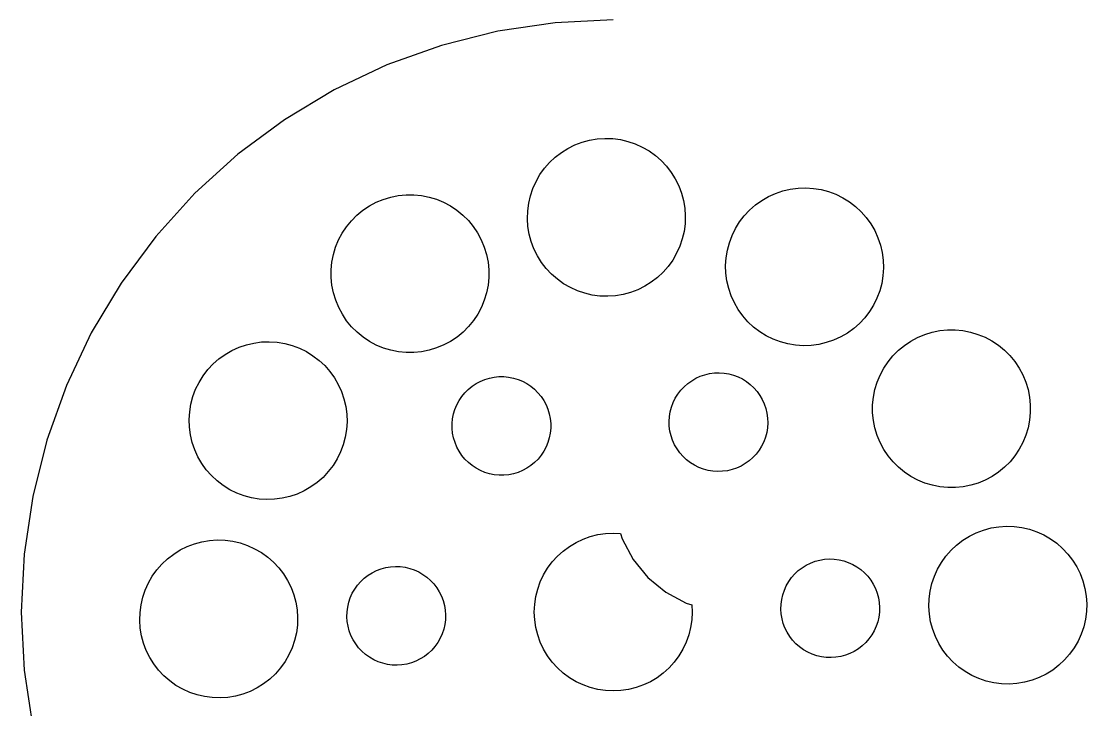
# Model space of a CAD drawing. Header units: metres. Extents: x -4 to 254, y -4 to 180.
# Drawn here: x 5 to 32, y 107.53 to 124.96 of the extents above; entities that cross this region are included whole.
import ezdxf

# ---------------------------------------------------------------- set-up
doc = ezdxf.new("R2010")
doc.units = ezdxf.units.M

msp = doc.modelspace()

# ---------------------------------------------------------------- linework, layer by layer
for p, q in [((18.5298, 124.928), (17.0737, 124.712)), ((20, 125), (18.5298, 124.928)), ((17.0737, 124.712), (15.6457, 124.354)), ((15.6457, 124.354), (14.2598, 123.858)), ((14.2598, 123.858), (12.9291, 123.229)), ((12.9291, 123.229), (11.6665, 122.472)), ((11.6665, 122.472), (10.4841, 121.595)), ((18.8521, 121.746), (19.028, 121.833)), ((19.028, 121.833), (19.2116, 121.902)), ((19.2116, 121.902), (19.4011, 121.953)), ((19.4011, 121.953), (19.5947, 121.985)), ((19.5947, 121.985), (19.7906, 121.998)), ((19.7906, 121.998), (19.9868, 121.992)), ((19.9868, 121.992), (20.1814, 121.967)), ((20.1814, 121.967), (20.3725, 121.922)), ((20.3725, 121.922), (20.5585, 121.859)), ((20.5585, 121.859), (20.7373, 121.779)), ((20.7373, 121.779), (20.9074, 121.681)), ((10.4841, 121.595), (9.3934, 120.607)), ((18.3868, 121.388), (18.5299, 121.522)), ((18.5299, 121.522), (18.6855, 121.642)), ((18.6855, 121.642), (18.8521, 121.746)), ((20.9074, 121.681), (21.0671, 121.566)), ((21.0671, 121.566), (21.2148, 121.437)), ((18.1434, 121.08), (18.2576, 121.24)), ((18.2576, 121.24), (18.3868, 121.388)), ((21.2148, 121.437), (21.3491, 121.294)), ((21.3491, 121.294), (21.4688, 121.138)), ((18.0455, 120.91), (18.1434, 121.08)), ((21.4688, 121.138), (21.5726, 120.972)), ((21.5726, 120.972), (21.6596, 120.796)), ((17.9018, 120.546), (17.9646, 120.731)), ((17.9646, 120.731), (18.0455, 120.91)), ((21.6596, 120.796), (21.7289, 120.612)), ((24.2968, 120.669), (24.4879, 120.713)), ((24.4879, 120.713), (24.6825, 120.739)), ((24.6825, 120.739), (24.8786, 120.746)), ((24.8786, 120.746), (25.0745, 120.733)), ((25.0745, 120.733), (25.2682, 120.702)), ((25.2682, 120.702), (25.4578, 120.651)), ((9.3934, 120.607), (8.40485, 119.516)), ((13.9925, 120.379), (14.1738, 120.454)), ((14.1738, 120.454), (14.3616, 120.511)), ((14.3616, 120.511), (14.554, 120.55)), ((14.554, 120.55), (14.7493, 120.569)), ((14.7493, 120.569), (14.9456, 120.569)), ((14.9456, 120.569), (15.1409, 120.55)), ((15.1409, 120.55), (15.3335, 120.512)), ((15.3335, 120.512), (15.5213, 120.455)), ((15.5213, 120.455), (15.7028, 120.381)), ((17.8574, 120.354), (17.9018, 120.546)), ((21.7289, 120.612), (21.7799, 120.423)), ((21.7799, 120.423), (21.8121, 120.229)), ((23.6031, 120.311), (23.7625, 120.426)), ((23.7625, 120.426), (23.9323, 120.524)), ((23.9323, 120.524), (24.111, 120.605)), ((24.111, 120.605), (24.2968, 120.669)), ((25.4578, 120.651), (25.6416, 120.582)), ((25.6416, 120.582), (25.8177, 120.495)), ((25.8177, 120.495), (25.9845, 120.392)), ((13.5049, 120.052), (13.6565, 120.177)), ((13.6565, 120.177), (13.8195, 120.286)), ((13.8195, 120.286), (13.9925, 120.379)), ((15.7028, 120.381), (15.876, 120.288)), ((15.876, 120.288), (16.0393, 120.179)), ((16.0393, 120.179), (16.1911, 120.055)), ((17.8258, 119.964), (17.832, 120.16)), ((17.832, 120.16), (17.8574, 120.354)), ((21.8121, 120.229), (21.8252, 120.033)), ((23.3216, 120.038), (23.4556, 120.182)), ((23.4556, 120.182), (23.6031, 120.311)), ((25.9845, 120.392), (26.1403, 120.273)), ((26.1403, 120.273), (26.2837, 120.139)), ((13.2419, 119.761), (13.3663, 119.913)), ((13.3663, 119.913), (13.5049, 120.052)), ((16.1911, 120.055), (16.3301, 119.916)), ((16.3301, 119.916), (16.4547, 119.765)), ((17.8388, 119.768), (17.8258, 119.964)), ((21.8252, 120.033), (21.819, 119.837)), ((23.0988, 119.716), (23.2023, 119.883)), ((23.2023, 119.883), (23.3216, 120.038)), ((26.2837, 120.139), (26.4133, 119.991)), ((26.4133, 119.991), (26.5278, 119.832)), ((13.1331, 119.598), (13.2419, 119.761)), ((16.4547, 119.765), (16.564, 119.602)), ((17.871, 119.574), (17.8388, 119.768)), ((21.7935, 119.643), (21.7492, 119.451)), ((21.819, 119.837), (21.7935, 119.643)), ((23.0122, 119.54), (23.0988, 119.716)), ((26.5278, 119.832), (26.6261, 119.662)), ((26.6261, 119.662), (26.7073, 119.483)), ((8.40485, 119.516), (7.52797, 118.334)), ((12.9658, 119.243), (13.0407, 119.425)), ((13.0407, 119.425), (13.1331, 119.598)), ((16.564, 119.602), (16.6567, 119.429)), ((16.6567, 119.429), (16.732, 119.247)), ((17.922, 119.385), (17.871, 119.574)), ((17.9914, 119.201), (17.922, 119.385)), ((21.7492, 119.451), (21.6863, 119.265)), ((22.8927, 119.166), (22.9433, 119.356)), ((22.9433, 119.356), (23.0122, 119.54)), ((26.7073, 119.483), (26.7706, 119.297)), ((12.909, 119.056), (12.9658, 119.243)), ((16.732, 119.247), (16.7892, 119.06)), ((18.0784, 119.025), (17.9914, 119.201)), ((21.6055, 119.087), (21.5076, 118.917)), ((21.6863, 119.265), (21.6055, 119.087)), ((22.8609, 118.973), (22.8927, 119.166)), ((26.7706, 119.297), (26.8154, 119.106)), ((26.8154, 119.106), (26.8412, 118.912)), ((12.8519, 118.668), (12.871, 118.863)), ((12.871, 118.863), (12.909, 119.056)), ((16.7892, 119.06), (16.8277, 118.867)), ((16.8277, 118.867), (16.8471, 118.672)), ((18.1822, 118.858), (18.0784, 119.025)), ((18.3018, 118.703), (18.1822, 118.858)), ((21.5076, 118.917), (21.3934, 118.757)), ((22.8483, 118.777), (22.8609, 118.973)), ((26.8412, 118.912), (26.8479, 118.716)), ((12.8521, 118.471), (12.8519, 118.668)), ((16.8471, 118.672), (16.8473, 118.476)), ((18.4362, 118.56), (18.3018, 118.703)), ((18.5839, 118.431), (18.4362, 118.56)), ((21.2641, 118.609), (21.121, 118.475)), ((21.3934, 118.757), (21.2641, 118.609)), ((22.8549, 118.581), (22.8483, 118.777)), ((22.8808, 118.386), (22.8549, 118.581)), ((26.8479, 118.716), (26.8352, 118.52)), ((7.52797, 118.334), (6.77119, 117.071)), ((12.8716, 118.276), (12.8521, 118.471)), ((12.9101, 118.084), (12.8716, 118.276)), ((16.8283, 118.28), (16.7902, 118.088)), ((16.8473, 118.476), (16.8283, 118.28)), ((18.7435, 118.316), (18.5839, 118.431)), ((18.9136, 118.218), (18.7435, 118.316)), ((20.9655, 118.355), (20.7989, 118.251)), ((21.121, 118.475), (20.9655, 118.355)), ((22.9256, 118.195), (22.8808, 118.386)), ((26.8035, 118.326), (26.7529, 118.136)), ((26.8352, 118.52), (26.8035, 118.326)), ((12.9673, 117.896), (12.9101, 118.084)), ((16.7902, 118.088), (16.7334, 117.9)), ((19.0925, 118.138), (18.9136, 118.218)), ((19.2784, 118.075), (19.0925, 118.138)), ((19.4696, 118.03), (19.2784, 118.075)), ((19.6642, 118.005), (19.4696, 118.03)), ((19.8604, 117.999), (19.6642, 118.005)), ((20.0562, 118.012), (19.8604, 117.999)), ((20.2498, 118.044), (20.0562, 118.012)), ((20.4393, 118.095), (20.2498, 118.044)), ((20.623, 118.164), (20.4393, 118.095)), ((20.7989, 118.251), (20.623, 118.164)), ((22.9889, 118.009), (22.9256, 118.195)), ((23.0701, 117.83), (22.9889, 118.009)), ((26.7529, 118.136), (26.6839, 117.953)), ((13.0426, 117.715), (12.9673, 117.896)), ((13.1353, 117.542), (13.0426, 117.715)), ((16.6585, 117.719), (16.5662, 117.545)), ((16.7334, 117.9), (16.6585, 117.719)), ((23.1684, 117.661), (23.0701, 117.83)), ((26.5973, 117.777), (26.4939, 117.61)), ((26.6839, 117.953), (26.5973, 117.777)), ((13.2445, 117.379), (13.1353, 117.542)), ((16.5662, 117.545), (16.4573, 117.382)), ((23.2829, 117.501), (23.1684, 117.661)), ((23.4124, 117.354), (23.2829, 117.501)), ((26.3746, 117.454), (26.2405, 117.311)), ((26.4939, 117.61), (26.3746, 117.454)), ((13.3692, 117.227), (13.2445, 117.379)), ((13.5081, 117.088), (13.3692, 117.227)), ((16.333, 117.23), (16.1944, 117.091)), ((16.4573, 117.382), (16.333, 117.23)), ((23.5558, 117.22), (23.4124, 117.354)), ((23.7117, 117.1), (23.5558, 117.22)), ((26.0931, 117.181), (25.9337, 117.066)), ((26.2405, 117.311), (26.0931, 117.181)), ((6.77119, 117.071), (6.14182, 115.74)), ((13.66, 116.964), (13.5081, 117.088)), ((13.8233, 116.855), (13.66, 116.964)), ((16.0428, 116.967), (15.8797, 116.857)), ((16.1944, 117.091), (16.0428, 116.967)), ((23.8785, 116.997), (23.7117, 117.1)), ((24.0546, 116.91), (23.8785, 116.997)), ((24.2384, 116.841), (24.0546, 116.91)), ((25.7638, 116.968), (25.5851, 116.887)), ((25.9337, 117.066), (25.7638, 116.968)), ((27.5416, 116.865), (27.7146, 116.957)), ((27.7146, 116.957), (27.8958, 117.033)), ((27.8958, 117.033), (28.0836, 117.09)), ((28.0836, 117.09), (28.276, 117.128)), ((28.276, 117.128), (28.4713, 117.148)), ((28.4713, 117.148), (28.6676, 117.148)), ((28.6676, 117.148), (28.863, 117.129)), ((28.863, 117.129), (29.0555, 117.091)), ((29.0555, 117.091), (29.2434, 117.034)), ((29.2434, 117.034), (29.4248, 116.959)), ((29.4248, 116.959), (29.598, 116.867)), ((10.3381, 116.626), (10.5168, 116.707)), ((10.5168, 116.707), (10.7025, 116.771)), ((10.7025, 116.771), (10.8936, 116.815)), ((10.8936, 116.815), (11.0882, 116.841)), ((11.0882, 116.841), (11.2843, 116.848)), ((11.2843, 116.848), (11.4802, 116.835)), ((11.4802, 116.835), (11.6739, 116.803)), ((11.6739, 116.803), (11.8635, 116.753)), ((11.8635, 116.753), (12.0473, 116.684)), ((12.0473, 116.684), (12.2234, 116.597)), ((13.9965, 116.763), (13.8233, 116.855)), ((14.1779, 116.688), (13.9965, 116.763)), ((14.3658, 116.631), (14.1779, 116.688)), ((15.5255, 116.689), (15.3377, 116.632)), ((15.7067, 116.765), (15.5255, 116.689)), ((15.8797, 116.857), (15.7067, 116.765)), ((24.428, 116.791), (24.2384, 116.841)), ((24.6217, 116.759), (24.428, 116.791)), ((24.8176, 116.746), (24.6217, 116.759)), ((25.0137, 116.753), (24.8176, 116.746)), ((25.2083, 116.779), (25.0137, 116.753)), ((25.3994, 116.824), (25.2083, 116.779)), ((25.5851, 116.887), (25.3994, 116.824)), ((27.2269, 116.631), (27.3785, 116.755)), ((27.3785, 116.755), (27.5416, 116.865)), ((29.598, 116.867), (29.7613, 116.758)), ((29.7613, 116.758), (29.9132, 116.634)), ((29.9132, 116.634), (30.0521, 116.495)), ((9.86136, 116.284), (10.0088, 116.413)), ((10.0088, 116.413), (10.1682, 116.528)), ((10.1682, 116.528), (10.3381, 116.626)), ((12.2234, 116.597), (12.3902, 116.494)), ((12.3902, 116.494), (12.5461, 116.375)), ((12.5461, 116.375), (12.6895, 116.241)), ((14.5583, 116.593), (14.3658, 116.631)), ((14.7537, 116.574), (14.5583, 116.593)), ((14.9499, 116.574), (14.7537, 116.574)), ((15.1452, 116.594), (14.9499, 116.574)), ((15.3377, 116.632), (15.1452, 116.594)), ((26.964, 116.34), (27.0883, 116.492)), ((27.0883, 116.492), (27.2269, 116.631)), ((30.0521, 116.495), (30.1768, 116.344)), ((9.60803, 115.984), (9.72734, 116.14)), ((9.72734, 116.14), (9.86136, 116.284)), ((12.6895, 116.241), (12.819, 116.093)), ((12.819, 116.093), (12.9335, 115.934)), ((26.7628, 116.004), (26.8551, 116.177)), ((26.8551, 116.177), (26.964, 116.34)), ((30.1768, 116.344), (30.286, 116.18)), ((30.286, 116.18), (30.3787, 116.007)), ((9.50458, 115.818), (9.60803, 115.984)), ((12.9335, 115.934), (13.0318, 115.764)), ((16.5235, 115.786), (16.6316, 115.844)), ((16.6316, 115.844), (16.7449, 115.891)), ((16.7449, 115.891), (16.8622, 115.927)), ((16.8622, 115.927), (16.9825, 115.951)), ((16.9825, 115.951), (17.1046, 115.963)), ((17.1046, 115.963), (17.2273, 115.963)), ((17.2273, 115.963), (17.3494, 115.951)), ((17.3494, 115.951), (17.4697, 115.927)), ((17.4697, 115.927), (17.5871, 115.892)), ((17.5871, 115.892), (17.7005, 115.845)), ((17.7005, 115.845), (17.8088, 115.787)), ((21.8883, 115.789), (21.9879, 115.86)), ((21.9879, 115.86), (22.0941, 115.922)), ((22.0941, 115.922), (22.2058, 115.972)), ((22.2058, 115.972), (22.3219, 116.012)), ((22.3219, 116.012), (22.4413, 116.04)), ((22.4413, 116.04), (22.5629, 116.056)), ((22.5629, 116.056), (22.6855, 116.06)), ((22.6855, 116.06), (22.808, 116.052)), ((22.808, 116.052), (22.929, 116.033)), ((22.929, 116.033), (23.0475, 116.001)), ((23.0475, 116.001), (23.1624, 115.958)), ((23.1624, 115.958), (23.2725, 115.904)), ((23.2725, 115.904), (23.3767, 115.839)), ((23.3767, 115.839), (23.4741, 115.764)), ((26.6879, 115.822), (26.7628, 116.004)), ((30.3787, 116.007), (30.454, 115.826)), ((30.454, 115.826), (30.5112, 115.638)), ((6.14182, 115.74), (5.6459, 114.354)), ((9.34901, 115.458), (9.41795, 115.642)), ((9.41795, 115.642), (9.50458, 115.818)), ((13.0318, 115.764), (13.113, 115.585)), ((13.113, 115.585), (13.1763, 115.399)), ((16.1625, 115.458), (16.2402, 115.553)), ((16.2402, 115.553), (16.3268, 115.64)), ((16.3268, 115.64), (16.4216, 115.718)), ((16.4216, 115.718), (16.5235, 115.786)), ((17.8088, 115.787), (17.9108, 115.719)), ((17.9108, 115.719), (18.0057, 115.642)), ((18.0057, 115.642), (18.0926, 115.555)), ((18.0926, 115.555), (18.1705, 115.46)), ((21.6378, 115.521), (21.7124, 115.618)), ((21.7124, 115.618), (21.7962, 115.708)), ((21.7962, 115.708), (21.8883, 115.789)), ((23.4741, 115.764), (23.5637, 115.681)), ((23.5637, 115.681), (23.6447, 115.589)), ((23.6447, 115.589), (23.7163, 115.489)), ((26.593, 115.442), (26.6311, 115.634)), ((26.6311, 115.634), (26.6879, 115.822)), ((30.5112, 115.638), (30.5497, 115.446)), ((9.29843, 115.268), (9.34901, 115.458)), ((13.1763, 115.399), (13.2211, 115.208)), ((16.0367, 115.248), (16.0944, 115.356)), ((16.0944, 115.356), (16.1625, 115.458)), ((18.1705, 115.46), (18.2388, 115.358)), ((18.2388, 115.358), (18.2967, 115.25)), ((21.476, 115.191), (21.519, 115.306)), ((21.519, 115.306), (21.5732, 115.416)), ((21.5732, 115.416), (21.6378, 115.521)), ((23.7163, 115.489), (23.7777, 115.383)), ((23.7777, 115.383), (23.8285, 115.271)), ((26.574, 115.246), (26.593, 115.442)), ((30.5497, 115.446), (30.5692, 115.251)), ((9.25404, 114.879), (9.26666, 115.074)), ((9.26666, 115.074), (9.29843, 115.268)), ((13.2211, 115.208), (13.2469, 115.014)), ((13.2469, 115.014), (13.2536, 114.818)), ((15.9306, 114.896), (15.9544, 115.017)), ((15.9544, 115.017), (15.9899, 115.134)), ((15.9899, 115.134), (16.0367, 115.248)), ((18.2967, 115.25), (18.3438, 115.137)), ((18.3438, 115.137), (18.3795, 115.019)), ((18.3795, 115.019), (18.4036, 114.899)), ((21.4245, 114.952), (21.4443, 115.073)), ((21.4443, 115.073), (21.476, 115.191)), ((23.8285, 115.271), (23.868, 115.155)), ((23.868, 115.155), (23.896, 115.036)), ((23.896, 115.036), (23.9122, 114.914)), ((26.5742, 115.05), (26.574, 115.246)), ((26.5936, 114.855), (26.5742, 115.05)), ((30.5694, 115.054), (30.5503, 114.859)), ((30.5692, 115.251), (30.5694, 115.054)), ((9.26068, 114.682), (9.25404, 114.879)), ((13.2536, 114.818), (13.241, 114.622)), ((15.9187, 114.774), (15.9306, 114.896)), ((15.9189, 114.652), (15.9187, 114.774)), ((18.4036, 114.899), (18.4157, 114.777)), ((18.4157, 114.777), (18.4159, 114.654)), ((21.4166, 114.829), (21.4245, 114.952)), ((21.4207, 114.707), (21.4166, 114.829)), ((23.9163, 114.791), (23.9084, 114.669)), ((23.9122, 114.914), (23.9163, 114.791)), ((26.6321, 114.662), (26.5936, 114.855)), ((30.5503, 114.859), (30.5123, 114.667)), ((9.28651, 114.488), (9.26068, 114.682)), ((9.33128, 114.297), (9.28651, 114.488)), ((13.241, 114.622), (13.2092, 114.428)), ((15.931, 114.53), (15.9189, 114.652)), ((15.9551, 114.409), (15.931, 114.53)), ((18.404, 114.532), (18.3802, 114.412)), ((18.4159, 114.654), (18.404, 114.532)), ((21.4369, 114.585), (21.4207, 114.707)), ((21.4649, 114.466), (21.4369, 114.585)), ((23.8886, 114.548), (23.8569, 114.429)), ((23.9084, 114.669), (23.8886, 114.548)), ((26.6893, 114.475), (26.6321, 114.662)), ((26.7646, 114.293), (26.6893, 114.475)), ((30.4555, 114.479), (30.3806, 114.297)), ((30.5123, 114.667), (30.4555, 114.479)), ((5.6459, 114.354), (5.28822, 112.926)), ((9.39458, 114.111), (9.33128, 114.297)), ((13.1586, 114.238), (13.0897, 114.055)), ((13.2092, 114.428), (13.1586, 114.238)), ((15.9908, 114.292), (15.9551, 114.409)), ((16.0379, 114.179), (15.9908, 114.292)), ((18.3447, 114.295), (18.2979, 114.181)), ((18.3802, 114.412), (18.3447, 114.295)), ((21.5044, 114.35), (21.4649, 114.466)), ((21.5552, 114.238), (21.5044, 114.35)), ((21.6166, 114.132), (21.5552, 114.238)), ((23.7597, 114.204), (23.6951, 114.1)), ((23.8139, 114.314), (23.7597, 114.204)), ((23.8569, 114.429), (23.8139, 114.314)), ((26.8573, 114.12), (26.7646, 114.293)), ((30.3806, 114.297), (30.2882, 114.124)), ((9.47577, 113.932), (9.39458, 114.111)), ((13.0897, 114.055), (13.0031, 113.878)), ((16.0958, 114.071), (16.0379, 114.179)), ((16.1641, 113.969), (16.0958, 114.071)), ((16.242, 113.874), (16.1641, 113.969)), ((18.1721, 113.971), (18.0944, 113.876)), ((18.2402, 114.073), (18.1721, 113.971)), ((18.2979, 114.181), (18.2402, 114.073)), ((21.6882, 114.032), (21.6166, 114.132)), ((21.7692, 113.94), (21.6882, 114.032)), ((21.8588, 113.856), (21.7692, 113.94)), ((23.6205, 114.003), (23.5367, 113.913)), ((23.6951, 114.1), (23.6205, 114.003)), ((26.9666, 113.957), (26.8573, 114.12)), ((27.0912, 113.806), (26.9666, 113.957)), ((30.1794, 113.961), (30.055, 113.809)), ((30.2882, 114.124), (30.1794, 113.961)), ((9.5741, 113.762), (9.47577, 113.932)), ((9.6886, 113.603), (9.5741, 113.762)), ((12.8996, 113.712), (12.7803, 113.556)), ((13.0031, 113.878), (12.8996, 113.712)), ((16.3289, 113.787), (16.242, 113.874)), ((16.4238, 113.71), (16.3289, 113.787)), ((16.5258, 113.642), (16.4238, 113.71)), ((17.913, 113.711), (17.8111, 113.643)), ((18.0078, 113.789), (17.913, 113.711)), ((18.0944, 113.876), (18.0078, 113.789)), ((21.9562, 113.782), (21.8588, 113.856)), ((22.0604, 113.717), (21.9562, 113.782)), ((22.1705, 113.663), (22.0604, 113.717)), ((22.2854, 113.62), (22.1705, 113.663)), ((23.2388, 113.699), (23.1271, 113.648)), ((23.345, 113.761), (23.2388, 113.699)), ((23.4446, 113.832), (23.345, 113.761)), ((23.5367, 113.913), (23.4446, 113.832)), ((27.2302, 113.667), (27.0912, 113.806)), ((27.382, 113.543), (27.2302, 113.667)), ((29.9164, 113.67), (29.7648, 113.545)), ((30.055, 113.809), (29.9164, 113.67)), ((9.81816, 113.456), (9.6886, 113.603)), ((9.96156, 113.322), (9.81816, 113.456)), ((12.6463, 113.412), (12.4988, 113.283)), ((12.7803, 113.556), (12.6463, 113.412)), ((16.6341, 113.584), (16.5258, 113.642)), ((16.7475, 113.537), (16.6341, 113.584)), ((16.8649, 113.502), (16.7475, 113.537)), ((16.9852, 113.478), (16.8649, 113.502)), ((17.1073, 113.466), (16.9852, 113.478)), ((17.23, 113.466), (17.1073, 113.466)), ((17.3521, 113.478), (17.23, 113.466)), ((17.4724, 113.502), (17.3521, 113.478)), ((17.5897, 113.538), (17.4724, 113.502)), ((17.703, 113.585), (17.5897, 113.538)), ((17.8111, 113.643), (17.703, 113.585)), ((22.4039, 113.588), (22.2854, 113.62)), ((22.5249, 113.568), (22.4039, 113.588)), ((22.6474, 113.561), (22.5249, 113.568)), ((22.77, 113.565), (22.6474, 113.561)), ((22.8916, 113.581), (22.77, 113.565)), ((23.011, 113.609), (22.8916, 113.581)), ((23.1271, 113.648), (23.011, 113.609)), ((27.5453, 113.434), (27.382, 113.543)), ((27.7185, 113.341), (27.5453, 113.434)), ((29.6017, 113.436), (29.4287, 113.343)), ((29.7648, 113.545), (29.6017, 113.436)), ((10.1174, 113.202), (9.96156, 113.322)), ((10.2842, 113.099), (10.1174, 113.202)), ((12.3394, 113.168), (12.1696, 113.07)), ((12.4988, 113.283), (12.3394, 113.168)), ((27.8999, 113.267), (27.7185, 113.341)), ((28.0878, 113.21), (27.8999, 113.267)), ((28.2804, 113.172), (28.0878, 113.21)), ((28.4757, 113.153), (28.2804, 113.172)), ((28.672, 113.153), (28.4757, 113.153)), ((28.8673, 113.172), (28.672, 113.153)), ((29.0597, 113.211), (28.8673, 113.172)), ((29.2475, 113.268), (29.0597, 113.211)), ((29.4287, 113.343), (29.2475, 113.268)), ((5.28822, 112.926), (5.07224, 111.47)), ((10.4603, 113.012), (10.2842, 113.099)), ((10.6441, 112.943), (10.4603, 113.012)), ((10.8337, 112.893), (10.6441, 112.943)), ((11.0274, 112.861), (10.8337, 112.893)), ((11.2233, 112.848), (11.0274, 112.861)), ((11.4194, 112.855), (11.2233, 112.848)), ((11.614, 112.881), (11.4194, 112.855)), ((11.8051, 112.926), (11.614, 112.881)), ((11.9909, 112.989), (11.8051, 112.926)), ((12.1696, 113.07), (11.9909, 112.989)), ((29.201, 112.009), (29.3846, 112.078)), ((29.3846, 112.078), (29.5741, 112.129)), ((29.5741, 112.129), (29.7677, 112.161)), ((29.7677, 112.161), (29.9636, 112.174)), ((29.9636, 112.174), (30.1597, 112.168)), ((30.1597, 112.168), (30.3544, 112.143)), ((30.3544, 112.143), (30.5455, 112.098)), ((30.5455, 112.098), (30.7315, 112.035)), ((9.38765, 111.729), (9.57718, 111.78)), ((9.57718, 111.78), (9.77078, 111.812)), ((9.77078, 111.812), (9.96663, 111.825)), ((9.96663, 111.825), (10.1628, 111.819)), ((10.1628, 111.819), (10.3574, 111.794)), ((10.3574, 111.794), (10.5486, 111.749)), ((19.0572, 111.764), (19.2346, 111.848)), ((19.2346, 111.848), (19.4194, 111.914)), ((19.4194, 111.914), (19.6098, 111.962)), ((19.6098, 111.962), (19.804, 111.99)), ((19.804, 111.99), (20, 112)), ((20, 112), (20.1862, 111.991)), ((20.1862, 111.991), (20.2283, 111.852)), ((20.2283, 111.852), (20.5056, 111.333)), ((28.7029, 111.698), (28.8585, 111.818)), ((28.8585, 111.818), (29.025, 111.922)), ((29.025, 111.922), (29.201, 112.009)), ((30.7315, 112.035), (30.9103, 111.955)), ((30.9103, 111.955), (31.0804, 111.857)), ((31.0804, 111.857), (31.2401, 111.742)), ((8.86154, 111.469), (9.02809, 111.573)), ((9.02809, 111.573), (9.20403, 111.66)), ((9.20403, 111.66), (9.38765, 111.729)), ((10.5486, 111.749), (10.7345, 111.686)), ((10.7345, 111.686), (10.9134, 111.605)), ((10.9134, 111.605), (11.0835, 111.508)), ((11.0835, 111.508), (11.2431, 111.393)), ((18.5858, 111.414), (18.7312, 111.546)), ((18.7312, 111.546), (18.8889, 111.663)), ((18.8889, 111.663), (19.0572, 111.764)), ((28.4305, 111.416), (28.5598, 111.564)), ((28.5598, 111.564), (28.7029, 111.698)), ((31.2401, 111.742), (31.3878, 111.613)), ((31.3878, 111.613), (31.5221, 111.47)), ((5.07224, 111.47), (5, 110)), ((8.56285, 111.215), (8.70596, 111.349)), ((8.70596, 111.349), (8.86154, 111.469)), ((11.2431, 111.393), (11.3909, 111.264)), ((11.3909, 111.264), (11.5252, 111.121)), ((18.3371, 111.111), (18.454, 111.269)), ((18.454, 111.269), (18.5858, 111.414)), ((20.5056, 111.333), (20.8787, 110.879)), ((24.8908, 111.188), (25.0007, 111.242)), ((25.0007, 111.242), (25.1155, 111.286)), ((25.1155, 111.286), (25.2339, 111.318)), ((25.2339, 111.318), (25.3549, 111.338)), ((25.3549, 111.338), (25.4773, 111.346)), ((25.4773, 111.346), (25.5999, 111.342)), ((25.5999, 111.342), (25.7216, 111.326)), ((25.7216, 111.326), (25.8411, 111.298)), ((25.8411, 111.298), (25.9573, 111.259)), ((25.9573, 111.259), (26.0691, 111.208)), ((28.2184, 111.086), (28.3164, 111.256)), ((28.3164, 111.256), (28.4305, 111.416)), ((31.5221, 111.47), (31.6418, 111.315)), ((31.6418, 111.315), (31.7456, 111.148)), ((8.31946, 110.907), (8.43361, 111.067)), ((8.43361, 111.067), (8.56285, 111.215)), ((11.5252, 111.121), (11.6448, 110.965)), ((11.6448, 110.965), (11.7487, 110.799)), ((13.7883, 110.931), (13.8925, 110.996)), ((13.8925, 110.996), (14.0024, 111.05)), ((14.0024, 111.05), (14.1172, 111.094)), ((14.1172, 111.094), (14.2356, 111.126)), ((14.2356, 111.126), (14.3566, 111.146)), ((14.3566, 111.146), (14.479, 111.154)), ((14.479, 111.154), (14.6016, 111.15)), ((14.6016, 111.15), (14.7233, 111.134)), ((14.7233, 111.134), (14.8428, 111.106)), ((14.8428, 111.106), (14.959, 111.067)), ((14.959, 111.067), (15.0708, 111.017)), ((15.0708, 111.017), (15.1771, 110.955)), ((18.2362, 110.943), (18.3371, 111.111)), ((24.5192, 110.872), (24.6, 110.964)), ((24.6, 110.964), (24.6894, 111.048)), ((24.6894, 111.048), (24.7867, 111.123)), ((24.7867, 111.123), (24.8908, 111.188)), ((26.0691, 111.208), (26.1754, 111.147)), ((26.1754, 111.147), (26.2752, 111.076)), ((26.2752, 111.076), (26.3675, 110.995)), ((26.3675, 110.995), (26.4514, 110.906)), ((28.1376, 110.908), (28.2184, 111.086)), ((31.7456, 111.148), (31.8326, 110.972)), ((31.8326, 110.972), (31.9019, 110.788)), ((8.1407, 110.558), (8.2215, 110.737)), ((8.2215, 110.737), (8.31946, 110.907)), ((11.7487, 110.799), (11.8356, 110.623)), ((13.5209, 110.68), (13.6017, 110.772)), ((13.6017, 110.772), (13.6911, 110.856)), ((13.6911, 110.856), (13.7883, 110.931)), ((15.1771, 110.955), (15.2769, 110.884)), ((15.2769, 110.884), (15.3692, 110.803)), ((15.3692, 110.803), (15.4531, 110.714)), ((15.4531, 110.714), (15.5279, 110.617)), ((18.0861, 110.581), (18.1523, 110.765)), ((18.1523, 110.765), (18.2362, 110.943)), ((20.8787, 110.879), (21.3333, 110.506)), ((24.3866, 110.666), (24.4479, 110.772)), ((24.4479, 110.772), (24.5192, 110.872)), ((26.4514, 110.906), (26.5262, 110.808)), ((26.5262, 110.808), (26.5911, 110.704)), ((26.5911, 110.704), (26.6455, 110.594)), ((28.0304, 110.53), (28.0748, 110.722)), ((28.0748, 110.722), (28.1376, 110.908)), ((31.9019, 110.788), (31.9529, 110.599)), ((8.0778, 110.373), (8.1407, 110.558)), ((11.8356, 110.623), (11.905, 110.439)), ((11.905, 110.439), (11.956, 110.25)), ((13.3378, 110.362), (13.3883, 110.474)), ((13.3883, 110.474), (13.4495, 110.58)), ((13.4495, 110.58), (13.5209, 110.68)), ((15.5279, 110.617), (15.5928, 110.512)), ((15.5928, 110.512), (15.6472, 110.402)), ((18.0384, 110.39), (18.0861, 110.581)), ((21.3333, 110.506), (21.8519, 110.228)), ((24.2691, 110.318), (24.2968, 110.438)), ((24.2968, 110.438), (24.3361, 110.554)), ((24.3361, 110.554), (24.3866, 110.666)), ((26.6455, 110.594), (26.6888, 110.48)), ((26.6888, 110.48), (26.7207, 110.361)), ((28.005, 110.336), (28.0304, 110.53)), ((31.9529, 110.599), (31.9851, 110.405)), ((8.00804, 109.987), (8.03345, 110.181)), ((8.03345, 110.181), (8.0778, 110.373)), ((11.956, 110.25), (11.9882, 110.056)), ((13.2708, 110.126), (13.2985, 110.246)), ((13.2985, 110.246), (13.3378, 110.362)), ((15.6472, 110.402), (15.6905, 110.288)), ((15.6905, 110.288), (15.7224, 110.169)), ((15.7224, 110.169), (15.7425, 110.048)), ((18, 110), (18.0096, 110.196)), ((18.0096, 110.196), (18.0384, 110.39)), ((21.8519, 110.228), (21.9908, 110.186)), ((21.9908, 110.186), (22, 110)), ((24.2493, 110.074), (24.2532, 110.197)), ((24.2532, 110.197), (24.2691, 110.318)), ((26.7207, 110.361), (26.7408, 110.24)), ((26.7408, 110.24), (26.749, 110.118)), ((27.9988, 110.14), (28.005, 110.336)), ((31.9851, 110.405), (31.9982, 110.209)), ((31.9982, 110.209), (31.992, 110.013)), ((5, 110), (5.07224, 108.53)), ((8.00183, 109.791), (8.00804, 109.987)), ((11.9882, 110.056), (12.0012, 109.86)), ((13.251, 109.882), (13.2549, 110.005)), ((13.2549, 110.005), (13.2708, 110.126)), ((15.7425, 110.048), (15.7507, 109.926)), ((15.7507, 109.926), (15.7468, 109.803)), ((18.0096, 109.804), (18, 110)), ((22, 110), (21.9904, 109.804)), ((24.2575, 109.952), (24.2493, 110.074)), ((24.2776, 109.831), (24.2575, 109.952)), ((26.7451, 109.995), (26.7292, 109.874)), ((26.749, 110.118), (26.7451, 109.995)), ((28.0118, 109.944), (27.9988, 110.14)), ((28.044, 109.75), (28.0118, 109.944)), ((31.992, 110.013), (31.9666, 109.819)), ((8.01489, 109.595), (8.00183, 109.791)), ((11.995, 109.664), (11.9696, 109.47)), ((12.0012, 109.86), (11.995, 109.664)), ((13.2592, 109.76), (13.251, 109.882)), ((13.2793, 109.639), (13.2592, 109.76)), ((13.3112, 109.52), (13.2793, 109.639)), ((15.7309, 109.682), (15.7032, 109.562)), ((15.7468, 109.803), (15.7309, 109.682)), ((18.0384, 109.61), (18.0096, 109.804)), ((21.9904, 109.804), (21.9616, 109.61)), ((24.3095, 109.712), (24.2776, 109.831)), ((24.3528, 109.598), (24.3095, 109.712)), ((26.6622, 109.638), (26.6117, 109.526)), ((26.7015, 109.754), (26.6622, 109.638)), ((26.7292, 109.874), (26.7015, 109.754)), ((28.095, 109.561), (28.044, 109.75)), ((31.9222, 109.627), (31.8593, 109.442)), ((31.9666, 109.819), (31.9222, 109.627)), ((8.04707, 109.401), (8.01489, 109.595)), ((8.09807, 109.212), (8.04707, 109.401)), ((11.9696, 109.47), (11.9252, 109.278)), ((13.3545, 109.406), (13.3112, 109.52)), ((13.4089, 109.296), (13.3545, 109.406)), ((15.6639, 109.446), (15.6134, 109.334)), ((15.7032, 109.562), (15.6639, 109.446)), ((18.0861, 109.419), (18.0384, 109.61)), ((18.1523, 109.235), (18.0861, 109.419)), ((21.9139, 109.419), (21.8477, 109.235)), ((21.9616, 109.61), (21.9139, 109.419)), ((24.4072, 109.488), (24.3528, 109.598)), ((24.4721, 109.383), (24.4072, 109.488)), ((24.5469, 109.286), (24.4721, 109.383)), ((26.5505, 109.42), (26.4791, 109.32)), ((26.6117, 109.526), (26.5505, 109.42)), ((28.1644, 109.377), (28.095, 109.561)), ((28.2513, 109.201), (28.1644, 109.377)), ((31.8593, 109.442), (31.7785, 109.263)), ((8.1674, 109.028), (8.09807, 109.212)), ((11.8624, 109.092), (11.7816, 108.914)), ((11.9252, 109.278), (11.8624, 109.092)), ((13.4738, 109.192), (13.4089, 109.296)), ((13.5486, 109.094), (13.4738, 109.192)), ((13.6325, 109.005), (13.5486, 109.094)), ((15.4808, 109.128), (15.4, 109.036)), ((15.5521, 109.228), (15.4808, 109.128)), ((15.6134, 109.334), (15.5521, 109.228)), ((18.2362, 109.057), (18.1523, 109.235)), ((21.8477, 109.235), (21.7638, 109.057)), ((24.6308, 109.197), (24.5469, 109.286)), ((24.7231, 109.116), (24.6308, 109.197)), ((24.8229, 109.045), (24.7231, 109.116)), ((26.3089, 109.144), (26.2117, 109.069)), ((26.3983, 109.228), (26.3089, 109.144)), ((26.4791, 109.32), (26.3983, 109.228)), ((28.3552, 109.035), (28.2513, 109.201)), ((31.6805, 109.093), (31.5664, 108.933)), ((31.7785, 109.263), (31.6805, 109.093)), ((8.25441, 108.852), (8.1674, 109.028)), ((8.35823, 108.685), (8.25441, 108.852)), ((11.7816, 108.914), (11.6836, 108.744)), ((13.7248, 108.924), (13.6325, 109.005)), ((13.8246, 108.853), (13.7248, 108.924)), ((13.9309, 108.792), (13.8246, 108.853)), ((15.1092, 108.812), (14.9993, 108.758)), ((15.2133, 108.877), (15.1092, 108.812)), ((15.3106, 108.952), (15.2133, 108.877)), ((15.4, 109.036), (15.3106, 108.952)), ((18.3371, 108.889), (18.2362, 109.057)), ((18.454, 108.731), (18.3371, 108.889)), ((21.6629, 108.889), (21.546, 108.731)), ((21.7638, 109.057), (21.6629, 108.889)), ((24.9292, 108.983), (24.8229, 109.045)), ((25.041, 108.933), (24.9292, 108.983)), ((25.1572, 108.894), (25.041, 108.933)), ((25.2767, 108.866), (25.1572, 108.894)), ((25.3984, 108.85), (25.2767, 108.866)), ((25.521, 108.846), (25.3984, 108.85)), ((25.6434, 108.854), (25.521, 108.846)), ((25.7644, 108.874), (25.6434, 108.854)), ((25.8828, 108.906), (25.7644, 108.874)), ((25.9976, 108.95), (25.8828, 108.906)), ((26.1075, 109.004), (25.9976, 108.95)), ((26.2117, 109.069), (26.1075, 109.004)), ((28.4748, 108.879), (28.3552, 109.035)), ((28.6091, 108.736), (28.4748, 108.879)), ((31.5664, 108.933), (31.4371, 108.785)), ((8.47789, 108.53), (8.35823, 108.685)), ((11.5695, 108.584), (11.4402, 108.436)), ((11.6836, 108.744), (11.5695, 108.584)), ((14.0427, 108.741), (13.9309, 108.792)), ((14.1589, 108.702), (14.0427, 108.741)), ((14.2784, 108.674), (14.1589, 108.702)), ((14.4001, 108.658), (14.2784, 108.674)), ((14.5227, 108.654), (14.4001, 108.658)), ((14.6451, 108.662), (14.5227, 108.654)), ((14.7661, 108.682), (14.6451, 108.662)), ((14.8845, 108.714), (14.7661, 108.682)), ((14.9993, 108.758), (14.8845, 108.714)), ((18.5858, 108.586), (18.454, 108.731)), ((18.7312, 108.454), (18.5858, 108.586)), ((21.4142, 108.586), (21.2688, 108.454)), ((21.546, 108.731), (21.4142, 108.586)), ((28.7569, 108.607), (28.6091, 108.736)), ((28.9165, 108.492), (28.7569, 108.607)), ((31.294, 108.651), (31.1385, 108.531)), ((31.4371, 108.785), (31.294, 108.651)), ((5.07224, 108.53), (5.28822, 107.074)), ((8.61221, 108.387), (8.47789, 108.53)), ((8.75992, 108.258), (8.61221, 108.387)), ((11.2971, 108.302), (11.1415, 108.182)), ((11.4402, 108.436), (11.2971, 108.302)), ((18.8889, 108.337), (18.7312, 108.454)), ((19.0572, 108.236), (18.8889, 108.337)), ((21.1111, 108.337), (20.9428, 108.236)), ((21.2688, 108.454), (21.1111, 108.337)), ((29.0866, 108.395), (28.9165, 108.492)), ((29.2655, 108.314), (29.0866, 108.395)), ((29.4514, 108.251), (29.2655, 108.314)), ((30.6124, 108.271), (30.4228, 108.22)), ((30.796, 108.34), (30.6124, 108.271)), ((30.9719, 108.427), (30.796, 108.34)), ((31.1385, 108.531), (30.9719, 108.427)), ((8.91959, 108.143), (8.75992, 108.258)), ((9.08966, 108.045), (8.91959, 108.143)), ((9.26852, 107.965), (9.08966, 108.045)), ((10.975, 108.078), (10.799, 107.991)), ((11.1415, 108.182), (10.975, 108.078)), ((19.2346, 108.152), (19.0572, 108.236)), ((19.4194, 108.086), (19.2346, 108.152)), ((19.6098, 108.038), (19.4194, 108.086)), ((19.804, 108.01), (19.6098, 108.038)), ((20, 108), (19.804, 108.01)), ((20.196, 108.01), (20, 108)), ((20.3902, 108.038), (20.196, 108.01)), ((20.5806, 108.086), (20.3902, 108.038)), ((20.7654, 108.152), (20.5806, 108.086)), ((20.9428, 108.236), (20.7654, 108.152)), ((29.6426, 108.206), (29.4514, 108.251)), ((29.8372, 108.181), (29.6426, 108.206)), ((30.0334, 108.175), (29.8372, 108.181)), ((30.2292, 108.188), (30.0334, 108.175)), ((30.4228, 108.22), (30.2292, 108.188)), ((9.45445, 107.902), (9.26852, 107.965)), ((9.64565, 107.857), (9.45445, 107.902)), ((9.84026, 107.832), (9.64565, 107.857)), ((10.0364, 107.826), (9.84026, 107.832)), ((10.2323, 107.839), (10.0364, 107.826)), ((10.4259, 107.871), (10.2323, 107.839)), ((10.6154, 107.922), (10.4259, 107.871)), ((10.799, 107.991), (10.6154, 107.922))]:
    msp.add_line(p, q)

doc.saveas('drawing.dxf')
